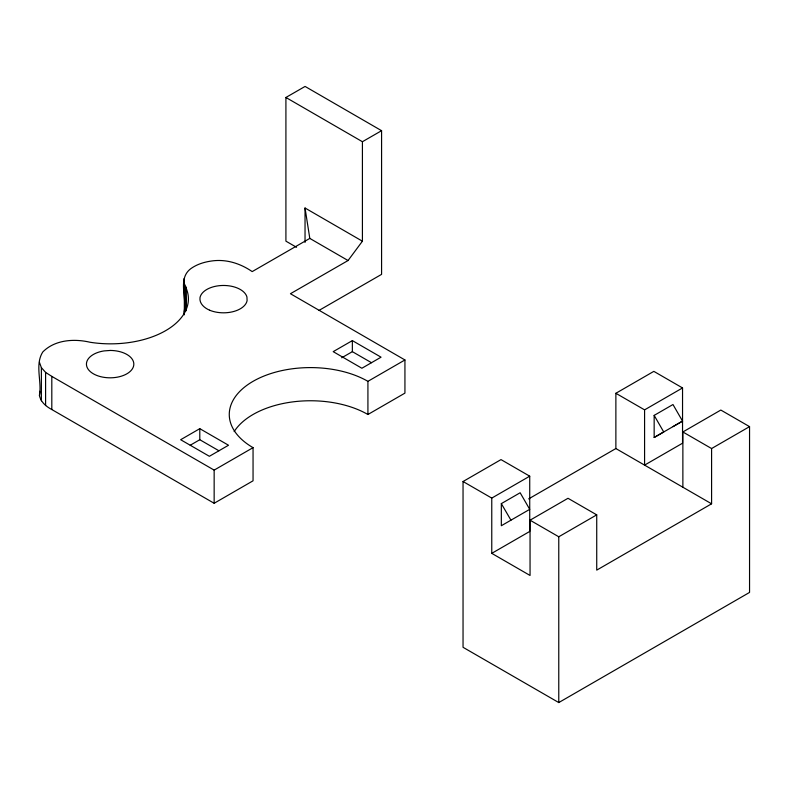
<?xml version="1.0" encoding="UTF-8"?>
<svg xmlns="http://www.w3.org/2000/svg" width="789" height="789" viewBox="0 0 789 789"><rect width="100%" height="100%" fill="white"/><g stroke="black" fill="none" stroke-linecap="round" stroke-linejoin="round"><path stroke-width="1.18" d="M319.052 310.393L381.58 274.365L381.58 130.688L305.077 86.435L285.914 97.471L362.417 141.724L362.417 241.197L348.057 260.528L290.441 293.725L404.935 359.962L367.921 381.334A81.218 46.896 0 0 0 253.052 381.334A81.218 46.896 0 0 0 253.052 447.649L253.052 480.807L214.154 503.274L51.808 409.54C46.176 406.532 40.781 402.124 39.45 395.555C42.054 381.481 34.637 364.725 42.793 351.963C54.885 339.704 74.186 338.501 90.133 342.268A77.835 44.934 0 0 0 185.819 287.433L186.165 310.698M39.45 395.555L39.835 391.285M184.251 314.85L184.123 311.694C187.2 298.055 177.397 278.941 190.622 268.802C197.28 263.94 205.337 261.692 213.424 260.764C227.301 259.265 240.852 263.782 252.184 271.603L309.801 238.406L348.057 260.528M362.417 141.724L381.58 130.688M199.795 428.664L180.651 439.72L209.371 456.298L228.514 445.243L199.795 428.664L199.795 439.72L218.938 450.775M352.358 340.611L333.195 351.647L361.885 368.246L381.048 357.18L352.358 340.611L352.358 351.657L371.491 362.703M190.228 445.243L199.795 439.72M341.706 357.792L352.358 351.657M39.45 362.398L41.383 367.635L45.594 372.408L51.808 376.383L214.154 470.116L253.052 447.649M234.155 431.622A81.218 46.896 0 0 1 367.921 414.501L404.935 393.119L404.935 359.962M682.87 487.227L682.87 431.968L720.83 410.053L749.55 426.632L749.55 592.421L558.77 702.565L463.044 647.305L463.044 481.517L501.005 459.602L529.725 476.181L529.725 531.441L491.764 553.355L491.764 498.096L529.725 476.181M749.55 426.632L711.589 448.546L711.589 503.806L615.874 448.546L615.874 393.287L653.834 371.363L682.544 387.941L682.544 443.211L644.583 465.125L644.583 409.866L682.544 387.941M501.331 503.619L520.148 492.76L529.725 509.339L501.331 525.73L501.331 503.619L510.947 520.178M682.544 421.109L654.16 437.491L654.16 415.389L672.978 404.53L682.544 421.109L672.978 426.632M528.66 498.895L615.874 448.546M654.16 437.491L663.727 431.968L654.16 415.389M491.764 553.355L530.05 575.467L530.05 520.198L568.011 498.283L596.731 514.862L596.731 570.122L711.589 503.806M530.05 520.198L558.77 536.776L596.731 514.862M615.874 393.287L644.583 409.866M682.87 431.968L711.589 448.546M463.044 481.517L491.764 498.096M305.037 242.401L305.037 208.01L362.417 241.197M296.546 247.302L285.914 241.158L285.914 97.471M184.123 278.537L184.34 283.793L186.165 287.364M305.037 208.01L309.801 238.406M558.77 536.776L558.77 702.565M367.921 381.334L367.921 414.501M214.154 470.116L214.154 503.274M185.819 287.433L185.819 310.767M184.34 283.793L184.34 313.263M51.808 376.383L51.808 409.54M45.594 372.408L45.594 405.566M41.383 367.635L41.383 400.792M110.223 350.454L104.089 350.908A23.69 13.679 0 0 0 91.928 372.891A23.69 13.679 0 0 0 131.566 369.962A23.69 13.679 0 0 0 110.223 350.454M209.588 310.195C204.598 308.045 199.213 303.735 199.992 297.69A23.69 13.679 0 0 1 222.962 285.47A23.69 13.679 0 0 1 246.947 297.029L247.095 300.599A23.69 13.679 0 0 1 209.588 310.195"/></g></svg>
